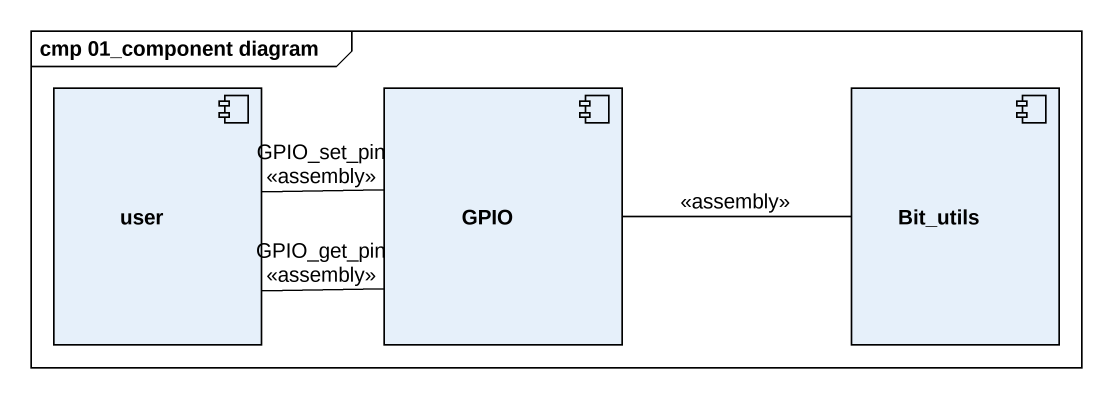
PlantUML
@startuml
mainframe cmp 01_component diagram
component user
component GPIO
component Bit_utils
user -right- GPIO : GPIO_set_pin\n<<assembly>>
user -right- GPIO : GPIO_get_pin\n<<assembly>>
GPIO -right- Bit_utils : <<assembly>>
@enduml
